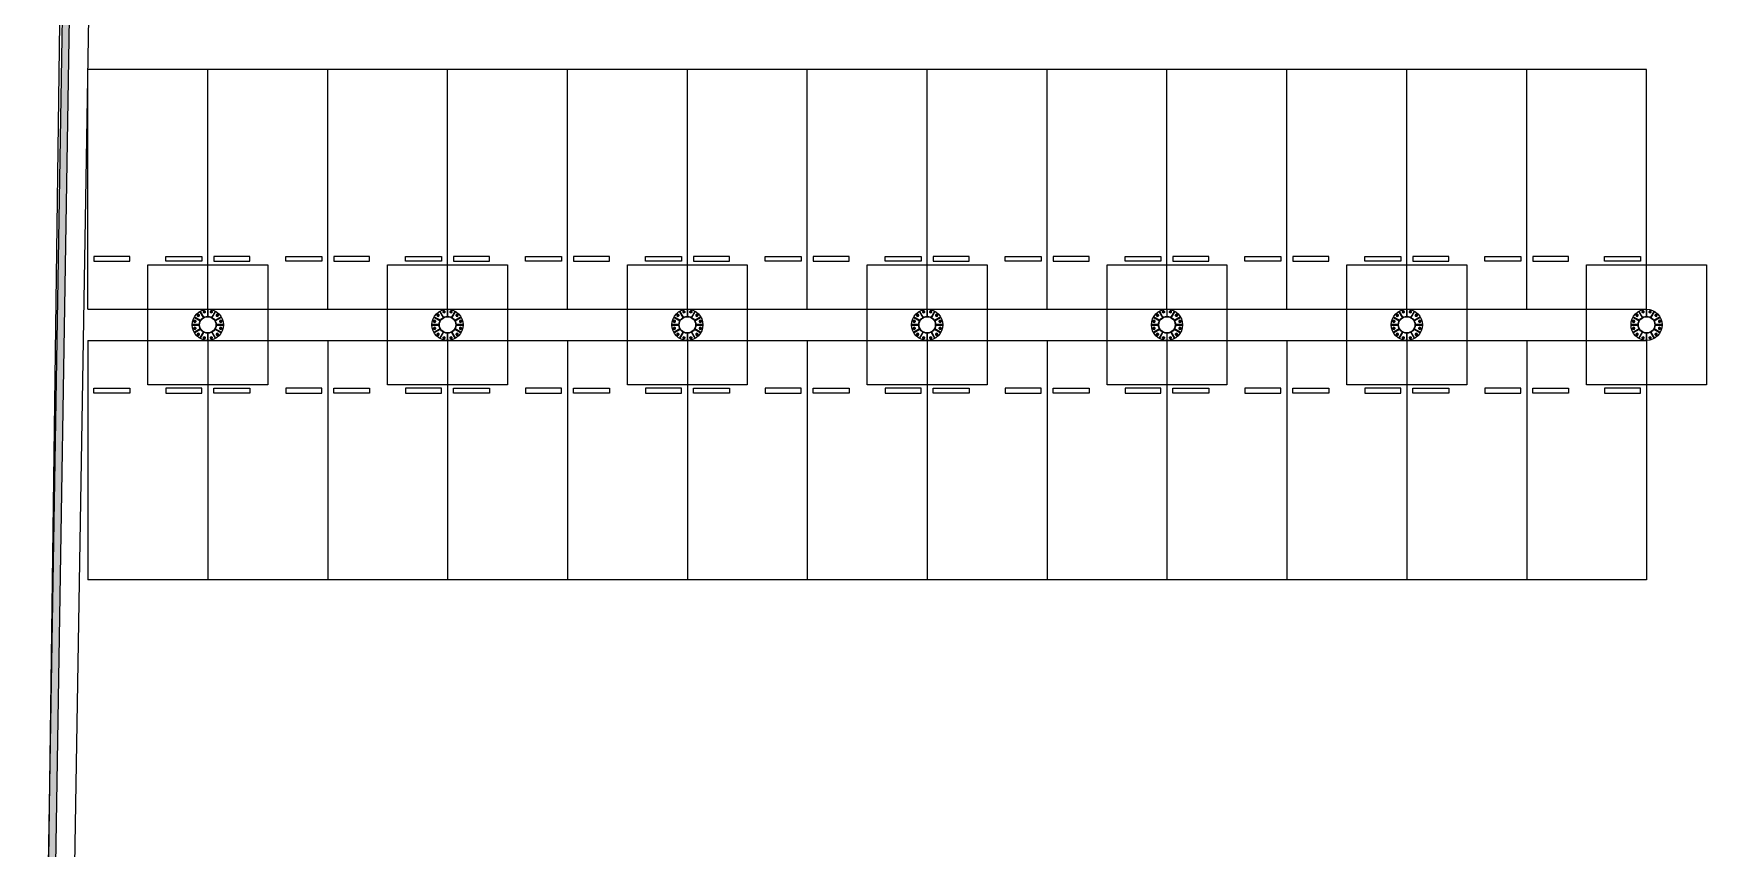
# Model space of a CAD drawing. Header units: millimetres. Extents: x 10297564 to 11610295, y -9287743 to -8409454.
# Drawn here: x 10404447 to 10439331, y -8892986 to -8875976 of the extents above; entities that cross this region are included whole.
import ezdxf

# ---------------------------------------------------------------- set-up
doc = ezdxf.new("R2010")
doc.units = ezdxf.units.MM
doc.header["$LTSCALE"] = 100
doc.layers.add('E-BACK', color=8, linetype='Continuous')

# ---------------------------------------------------------------- blocks, each defined once
blk = doc.blocks.new('ANCHOR_BOLT-PLAN-M24')
at = {"layer": 'E-BACK'}
for p, q in [((-26, 0), (26, 0)), ((-20, -4), (-18, 3)), ((0, 21), (-18, 10)), ((-18, 10), (-18, -10)), ((-13, 16), (-15, 12)), ((-13, 16), (-6, 17)), ((0, 26), (0, -26)), ((18, 10), (0, 21)), ((7, 20), (3, 19)), ((7, 20), (12, 14)), ((18, -10), (18, 10)), ((20, 4), (18, 7)), ((20, 4), (18, -3)), ((-20, -4), (-18, -7)), ((-18, -10), (0, -21)), ((-7, -20), (-12, -14)), ((-7, -20), (-3, -19)), ((0, -21), (18, -10)), ((13, -16), (6, -17)), ((13, -16), (15, -12))]:
    blk.add_line(p, q, dxfattribs=at)
for radius in [22, 12]:
    blk.add_circle((0, 0), radius, dxfattribs=at)
blk = doc.blocks.new('Arrow_Circle')
blk.add_circle((0, 0), 1)

msp = doc.modelspace()

# ---------------------------------------------------------------- hatches: boundary and pattern name
at = {"layer": 'E-BACK'}
h = msp.add_hatch(color=256, dxfattribs=at)
h.dxf.hatch_style = 1
h.paths.add_polyline_path([(10406446.4, -8914915.4), (10406422.7, -8914767.2), (10406757.2, -8914713.8), (10407079.5, -8914525.6), (10408747.2, -8912633.4), (10404446.8, -8912581.9), (10405222.7, -8864993.6), (10420115, -8864893.1), (10420226.6, -8852885.7), (10437100.5, -8852863.4), (10435492.5, -8850974.4), (10435193.5, -8850767.3), (10434796.7, -8850696.4), (10420225.3, -8850705.6), (10420225.2, -8850555.6), (10434810, -8850546.3), (10435252, -8850625.4), (10435594, -8850862.2), (10437307.2, -8852874.8), (10437279.6, -8853013.1), (10420375.2, -8853035.5), (10420263.6, -8865042.1), (10405370.2, -8865142.6), (10404599.3, -8912433.7), (10408928.4, -8912485.5), (10408918.6, -8912665.7), (10407176.1, -8914643), (10406808.6, -8914857.5)])

# ---------------------------------------------------------------- linework, layer by layer
for p, q in [((10404446.8, -8912581.9), (10405222.7, -8864993.6)), ((10404512.7, -8912367.8), (10405136.3, -8864957.5)), ((10404599.3, -8912433.7), (10405370.2, -8865142.6)), ((10405005.8, -8912038.5), (10405763.8, -8865540))]:
    msp.add_line(p, q, dxfattribs=at)
at = {"layer": 'E-BACK', "linetype": 'ByBlock', "ltscale": 1.8}
for p, q in [((10408081.4, -8876731), (10405581.4, -8876731)), ((10405581.4, -8881731), (10405581.4, -8876731)), ((10408081.4, -8881731), (10408081.4, -8876731)), ((10410581.4, -8876731), (10408081.4, -8876731)), ((10408081.4, -8881731), (10408081.4, -8876731)), ((10410581.4, -8881731), (10410581.4, -8876731)), ((10413081.4, -8876731), (10410581.4, -8876731)), ((10410581.4, -8881731), (10410581.4, -8876731)), ((10413081.4, -8881731), (10413081.4, -8876731)), ((10415581.4, -8876731), (10413081.4, -8876731)), ((10413081.4, -8881731), (10413081.4, -8876731)), ((10415581.4, -8881731), (10415581.4, -8876731)), ((10418081.4, -8876731), (10415581.4, -8876731)), ((10415581.4, -8881731), (10415581.4, -8876731)), ((10418081.4, -8881731), (10418081.4, -8876731)), ((10420581.4, -8876731), (10418081.4, -8876731)), ((10418081.4, -8881731), (10418081.4, -8876731)), ((10420581.4, -8881731), (10420581.4, -8876731)), ((10423081.4, -8876731), (10420581.4, -8876731)), ((10420581.4, -8881731), (10420581.4, -8876731)), ((10423081.4, -8881731), (10423081.4, -8876731)), ((10425581.4, -8876731), (10423081.4, -8876731)), ((10423081.4, -8881731), (10423081.4, -8876731)), ((10425581.4, -8881731), (10425581.4, -8876731)), ((10428081.4, -8876731), (10425581.4, -8876731)), ((10425581.4, -8881731), (10425581.4, -8876731)), ((10428081.4, -8881731), (10428081.4, -8876731)), ((10430581.4, -8876731), (10428081.4, -8876731)), ((10428081.4, -8881731), (10428081.4, -8876731)), ((10430581.4, -8881731), (10430581.4, -8876731)), ((10433081.4, -8876731), (10430581.4, -8876731)), ((10430581.4, -8881731), (10430581.4, -8876731)), ((10433081.4, -8881731), (10433081.4, -8876731)), ((10435581.4, -8876731), (10433081.4, -8876731)), ((10433081.4, -8881731), (10433081.4, -8876731)), ((10435581.4, -8881731), (10435581.4, -8876731)), ((10438081.4, -8876731), (10435581.4, -8876731)), ((10435581.4, -8881731), (10435581.4, -8876731)), ((10438081.4, -8881731), (10438081.4, -8876731)), ((10406456.4, -8880631), (10405706.4, -8880631)), ((10405706.4, -8880631), (10405706.4, -8880731)), ((10405706.4, -8880731), (10406456.4, -8880731)), ((10406456.4, -8880731), (10406456.4, -8880631)), ((10407206.4, -8880631), (10407956.4, -8880631)), ((10407206.4, -8880731), (10407206.4, -8880631)), ((10407956.4, -8880731), (10407206.4, -8880731)), ((10407956.4, -8880631), (10407956.4, -8880731)), ((10408956.4, -8880631), (10408206.4, -8880631)), ((10408206.4, -8880631), (10408206.4, -8880731)), ((10408206.4, -8880731), (10408956.4, -8880731)), ((10408956.4, -8880731), (10408956.4, -8880631)), ((10409706.4, -8880631), (10410456.4, -8880631)), ((10409706.4, -8880731), (10409706.4, -8880631)), ((10410456.4, -8880731), (10409706.4, -8880731)), ((10410456.4, -8880631), (10410456.4, -8880731)), ((10411456.4, -8880631), (10410706.4, -8880631)), ((10410706.4, -8880631), (10410706.4, -8880731)), ((10410706.4, -8880731), (10411456.4, -8880731)), ((10411456.4, -8880731), (10411456.4, -8880631)), ((10412206.4, -8880631), (10412956.4, -8880631)), ((10412206.4, -8880731), (10412206.4, -8880631)), ((10412956.4, -8880731), (10412206.4, -8880731)), ((10412956.4, -8880631), (10412956.4, -8880731)), ((10413956.4, -8880631), (10413206.4, -8880631)), ((10413206.4, -8880631), (10413206.4, -8880731)), ((10413206.4, -8880731), (10413956.4, -8880731)), ((10413956.4, -8880731), (10413956.4, -8880631)), ((10414706.4, -8880631), (10415456.4, -8880631)), ((10414706.4, -8880731), (10414706.4, -8880631)), ((10415456.4, -8880731), (10414706.4, -8880731)), ((10415456.4, -8880631), (10415456.4, -8880731)), ((10416456.4, -8880631), (10415706.4, -8880631)), ((10415706.4, -8880631), (10415706.4, -8880731)), ((10415706.4, -8880731), (10416456.4, -8880731)), ((10416456.4, -8880731), (10416456.4, -8880631)), ((10417206.4, -8880631), (10417956.4, -8880631)), ((10417206.4, -8880731), (10417206.4, -8880631)), ((10417956.4, -8880731), (10417206.4, -8880731)), ((10417956.4, -8880631), (10417956.4, -8880731)), ((10418956.4, -8880631), (10418206.4, -8880631)), ((10418206.4, -8880631), (10418206.4, -8880731)), ((10418206.4, -8880731), (10418956.4, -8880731)), ((10418956.4, -8880731), (10418956.4, -8880631)), ((10419706.4, -8880631), (10420456.4, -8880631)), ((10419706.4, -8880731), (10419706.4, -8880631)), ((10420456.4, -8880731), (10419706.4, -8880731)), ((10420456.4, -8880631), (10420456.4, -8880731)), ((10421456.4, -8880631), (10420706.4, -8880631)), ((10420706.4, -8880631), (10420706.4, -8880731)), ((10420706.4, -8880731), (10421456.4, -8880731)), ((10421456.4, -8880731), (10421456.4, -8880631)), ((10422206.4, -8880631), (10422956.4, -8880631)), ((10422206.4, -8880731), (10422206.4, -8880631)), ((10422956.4, -8880731), (10422206.4, -8880731)), ((10422956.4, -8880631), (10422956.4, -8880731)), ((10423956.4, -8880631), (10423206.4, -8880631)), ((10423206.4, -8880631), (10423206.4, -8880731)), ((10423206.4, -8880731), (10423956.4, -8880731)), ((10423956.4, -8880731), (10423956.4, -8880631)), ((10424706.4, -8880631), (10425456.4, -8880631)), ((10424706.4, -8880731), (10424706.4, -8880631)), ((10425456.4, -8880731), (10424706.4, -8880731)), ((10425456.4, -8880631), (10425456.4, -8880731)), ((10426456.4, -8880631), (10425706.4, -8880631)), ((10425706.4, -8880631), (10425706.4, -8880731)), ((10425706.4, -8880731), (10426456.4, -8880731)), ((10426456.4, -8880731), (10426456.4, -8880631)), ((10427206.4, -8880631), (10427956.4, -8880631)), ((10427206.4, -8880731), (10427206.4, -8880631)), ((10427956.4, -8880731), (10427206.4, -8880731)), ((10427956.4, -8880631), (10427956.4, -8880731)), ((10428956.4, -8880631), (10428206.4, -8880631)), ((10428206.4, -8880631), (10428206.4, -8880731)), ((10428206.4, -8880731), (10428956.4, -8880731)), ((10428956.4, -8880731), (10428956.4, -8880631)), ((10429706.4, -8880631), (10430456.4, -8880631)), ((10429706.4, -8880731), (10429706.4, -8880631)), ((10430456.4, -8880731), (10429706.4, -8880731)), ((10430456.4, -8880631), (10430456.4, -8880731)), ((10431456.4, -8880631), (10430706.4, -8880631)), ((10430706.4, -8880631), (10430706.4, -8880731)), ((10430706.4, -8880731), (10431456.4, -8880731)), ((10431456.4, -8880731), (10431456.4, -8880631)), ((10432206.4, -8880631), (10432956.4, -8880631)), ((10432206.4, -8880731), (10432206.4, -8880631)), ((10432956.4, -8880731), (10432206.4, -8880731)), ((10432956.4, -8880631), (10432956.4, -8880731)), ((10433956.4, -8880631), (10433206.4, -8880631)), ((10433206.4, -8880631), (10433206.4, -8880731)), ((10433206.4, -8880731), (10433956.4, -8880731)), ((10433956.4, -8880731), (10433956.4, -8880631)), ((10434706.4, -8880631), (10435456.4, -8880631)), ((10434706.4, -8880731), (10434706.4, -8880631)), ((10435456.4, -8880731), (10434706.4, -8880731)), ((10435456.4, -8880631), (10435456.4, -8880731)), ((10436456.4, -8880631), (10435706.4, -8880631)), ((10435706.4, -8880631), (10435706.4, -8880731)), ((10435706.4, -8880731), (10436456.4, -8880731)), ((10436456.4, -8880731), (10436456.4, -8880631)), ((10437206.4, -8880631), (10437956.4, -8880631)), ((10437206.4, -8880731), (10437206.4, -8880631)), ((10437956.4, -8880731), (10437206.4, -8880731)), ((10437956.4, -8880631), (10437956.4, -8880731)), ((10405581.4, -8881731), (10408081.4, -8881731)), ((10408081.4, -8881731), (10410581.4, -8881731)), ((10410581.4, -8881731), (10413081.4, -8881731)), ((10413081.4, -8881731), (10415581.4, -8881731)), ((10415581.4, -8881731), (10418081.4, -8881731)), ((10418081.4, -8881731), (10420581.4, -8881731)), ((10420581.4, -8881731), (10423081.4, -8881731)), ((10423081.4, -8881731), (10425581.4, -8881731)), ((10425581.4, -8881731), (10428081.4, -8881731)), ((10428081.4, -8881731), (10430581.4, -8881731)), ((10430581.4, -8881731), (10433081.4, -8881731)), ((10433081.4, -8881731), (10435581.4, -8881731)), ((10435581.4, -8881731), (10438081.4, -8881731)), ((10405581.4, -8882381), (10408081.4, -8882381)), ((10405581.4, -8882381), (10405581.4, -8887381)), ((10408081.4, -8882381), (10408081.4, -8887381)), ((10408081.4, -8882381), (10410581.4, -8882381)), ((10408081.4, -8882381), (10408081.4, -8887381)), ((10410581.4, -8882381), (10410581.4, -8887381)), ((10410581.4, -8882381), (10413081.4, -8882381)), ((10410581.4, -8882381), (10410581.4, -8887381)), ((10413081.4, -8882381), (10413081.4, -8887381)), ((10413081.4, -8882381), (10415581.4, -8882381)), ((10413081.4, -8882381), (10413081.4, -8887381)), ((10415581.4, -8882381), (10415581.4, -8887381)), ((10415581.4, -8882381), (10418081.4, -8882381)), ((10415581.4, -8882381), (10415581.4, -8887381)), ((10418081.4, -8882381), (10418081.4, -8887381)), ((10418081.4, -8882381), (10420581.4, -8882381)), ((10418081.4, -8882381), (10418081.4, -8887381)), ((10420581.4, -8882381), (10420581.4, -8887381)), ((10420581.4, -8882381), (10423081.4, -8882381)), ((10420581.4, -8882381), (10420581.4, -8887381)), ((10423081.4, -8882381), (10423081.4, -8887381)), ((10423081.4, -8882381), (10425581.4, -8882381)), ((10423081.4, -8882381), (10423081.4, -8887381)), ((10425581.4, -8882381), (10425581.4, -8887381)), ((10425581.4, -8882381), (10428081.4, -8882381)), ((10425581.4, -8882381), (10425581.4, -8887381)), ((10428081.4, -8882381), (10428081.4, -8887381)), ((10428081.4, -8882381), (10430581.4, -8882381)), ((10428081.4, -8882381), (10428081.4, -8887381)), ((10430581.4, -8882381), (10430581.4, -8887381)), ((10430581.4, -8882381), (10433081.4, -8882381)), ((10430581.4, -8882381), (10430581.4, -8887381)), ((10433081.4, -8882381), (10433081.4, -8887381)), ((10433081.4, -8882381), (10435581.4, -8882381)), ((10433081.4, -8882381), (10433081.4, -8887381)), ((10435581.4, -8882381), (10435581.4, -8887381)), ((10435581.4, -8882381), (10438081.4, -8882381)), ((10435581.4, -8882381), (10435581.4, -8887381)), ((10438081.4, -8882381), (10438081.4, -8887381)), ((10405706.4, -8883481), (10405706.4, -8883381)), ((10405706.4, -8883381), (10406456.4, -8883381)), ((10406456.4, -8883481), (10405706.4, -8883481)), ((10406456.4, -8883381), (10406456.4, -8883481)), ((10407956.4, -8883381), (10407206.4, -8883381)), ((10407206.4, -8883381), (10407206.4, -8883481)), ((10407206.4, -8883481), (10407956.4, -8883481)), ((10407956.4, -8883481), (10407956.4, -8883381)), ((10408206.4, -8883481), (10408206.4, -8883381)), ((10408206.4, -8883381), (10408956.4, -8883381)), ((10408956.4, -8883481), (10408206.4, -8883481)), ((10408956.4, -8883381), (10408956.4, -8883481)), ((10410456.4, -8883381), (10409706.4, -8883381)), ((10409706.4, -8883381), (10409706.4, -8883481)), ((10409706.4, -8883481), (10410456.4, -8883481)), ((10410456.4, -8883481), (10410456.4, -8883381)), ((10410706.4, -8883481), (10410706.4, -8883381)), ((10410706.4, -8883381), (10411456.4, -8883381)), ((10411456.4, -8883481), (10410706.4, -8883481)), ((10411456.4, -8883381), (10411456.4, -8883481)), ((10412956.4, -8883381), (10412206.4, -8883381)), ((10412206.4, -8883381), (10412206.4, -8883481)), ((10412206.4, -8883481), (10412956.4, -8883481)), ((10412956.4, -8883481), (10412956.4, -8883381)), ((10413206.4, -8883481), (10413206.4, -8883381)), ((10413206.4, -8883381), (10413956.4, -8883381)), ((10413956.4, -8883481), (10413206.4, -8883481)), ((10413956.4, -8883381), (10413956.4, -8883481)), ((10415456.4, -8883381), (10414706.4, -8883381)), ((10414706.4, -8883381), (10414706.4, -8883481)), ((10414706.4, -8883481), (10415456.4, -8883481)), ((10415456.4, -8883481), (10415456.4, -8883381)), ((10415706.4, -8883481), (10415706.4, -8883381)), ((10415706.4, -8883381), (10416456.4, -8883381)), ((10416456.4, -8883481), (10415706.4, -8883481)), ((10416456.4, -8883381), (10416456.4, -8883481)), ((10417956.4, -8883381), (10417206.4, -8883381)), ((10417206.4, -8883381), (10417206.4, -8883481)), ((10417206.4, -8883481), (10417956.4, -8883481)), ((10417956.4, -8883481), (10417956.4, -8883381)), ((10418206.4, -8883481), (10418206.4, -8883381)), ((10418206.4, -8883381), (10418956.4, -8883381)), ((10418956.4, -8883481), (10418206.4, -8883481)), ((10418956.4, -8883381), (10418956.4, -8883481)), ((10420456.4, -8883381), (10419706.4, -8883381)), ((10419706.4, -8883381), (10419706.4, -8883481)), ((10419706.4, -8883481), (10420456.4, -8883481)), ((10420456.4, -8883481), (10420456.4, -8883381)), ((10420706.4, -8883481), (10420706.4, -8883381)), ((10420706.4, -8883381), (10421456.4, -8883381)), ((10421456.4, -8883481), (10420706.4, -8883481)), ((10421456.4, -8883381), (10421456.4, -8883481)), ((10422956.4, -8883381), (10422206.4, -8883381)), ((10422206.4, -8883381), (10422206.4, -8883481)), ((10422206.4, -8883481), (10422956.4, -8883481)), ((10422956.4, -8883481), (10422956.4, -8883381)), ((10423206.4, -8883481), (10423206.4, -8883381)), ((10423206.4, -8883381), (10423956.4, -8883381)), ((10423956.4, -8883481), (10423206.4, -8883481)), ((10423956.4, -8883381), (10423956.4, -8883481)), ((10425456.4, -8883381), (10424706.4, -8883381)), ((10424706.4, -8883381), (10424706.4, -8883481)), ((10424706.4, -8883481), (10425456.4, -8883481)), ((10425456.4, -8883481), (10425456.4, -8883381)), ((10425706.4, -8883481), (10425706.4, -8883381)), ((10425706.4, -8883381), (10426456.4, -8883381)), ((10426456.4, -8883481), (10425706.4, -8883481)), ((10426456.4, -8883381), (10426456.4, -8883481)), ((10427956.4, -8883381), (10427206.4, -8883381)), ((10427206.4, -8883381), (10427206.4, -8883481)), ((10427206.4, -8883481), (10427956.4, -8883481)), ((10427956.4, -8883481), (10427956.4, -8883381)), ((10428206.4, -8883481), (10428206.4, -8883381)), ((10428206.4, -8883381), (10428956.4, -8883381)), ((10428956.4, -8883481), (10428206.4, -8883481)), ((10428956.4, -8883381), (10428956.4, -8883481)), ((10430456.4, -8883381), (10429706.4, -8883381)), ((10429706.4, -8883381), (10429706.4, -8883481)), ((10429706.4, -8883481), (10430456.4, -8883481)), ((10430456.4, -8883481), (10430456.4, -8883381)), ((10430706.4, -8883481), (10430706.4, -8883381)), ((10430706.4, -8883381), (10431456.4, -8883381)), ((10431456.4, -8883481), (10430706.4, -8883481)), ((10431456.4, -8883381), (10431456.4, -8883481)), ((10432956.4, -8883381), (10432206.4, -8883381)), ((10432206.4, -8883381), (10432206.4, -8883481)), ((10432206.4, -8883481), (10432956.4, -8883481)), ((10432956.4, -8883481), (10432956.4, -8883381)), ((10433206.4, -8883481), (10433206.4, -8883381)), ((10433206.4, -8883381), (10433956.4, -8883381)), ((10433956.4, -8883481), (10433206.4, -8883481)), ((10433956.4, -8883381), (10433956.4, -8883481)), ((10435456.4, -8883381), (10434706.4, -8883381)), ((10434706.4, -8883381), (10434706.4, -8883481)), ((10434706.4, -8883481), (10435456.4, -8883481)), ((10435456.4, -8883481), (10435456.4, -8883381)), ((10435706.4, -8883481), (10435706.4, -8883381)), ((10435706.4, -8883381), (10436456.4, -8883381)), ((10436456.4, -8883481), (10435706.4, -8883481)), ((10436456.4, -8883381), (10436456.4, -8883481)), ((10437956.4, -8883381), (10437206.4, -8883381)), ((10437206.4, -8883381), (10437206.4, -8883481)), ((10437206.4, -8883481), (10437956.4, -8883481)), ((10437956.4, -8883481), (10437956.4, -8883381)), ((10408081.4, -8887381), (10405581.4, -8887381)), ((10410581.4, -8887381), (10408081.4, -8887381)), ((10413081.4, -8887381), (10410581.4, -8887381)), ((10415581.4, -8887381), (10413081.4, -8887381)), ((10418081.4, -8887381), (10415581.4, -8887381)), ((10420581.4, -8887381), (10418081.4, -8887381)), ((10423081.4, -8887381), (10420581.4, -8887381)), ((10425581.4, -8887381), (10423081.4, -8887381)), ((10428081.4, -8887381), (10425581.4, -8887381)), ((10430581.4, -8887381), (10428081.4, -8887381)), ((10433081.4, -8887381), (10430581.4, -8887381)), ((10435581.4, -8887381), (10433081.4, -8887381)), ((10438081.4, -8887381), (10435581.4, -8887381))]:
    msp.add_line(p, q, dxfattribs=at)
at = {"layer": 'E-BACK'}
for points in [[(10409331.4, -8883306), (10406831.4, -8883306), (10406831.4, -8880806), (10409331.4, -8880806)], [(10414331.4, -8883306), (10411831.4, -8883306), (10411831.4, -8880806), (10414331.4, -8880806)], [(10419331.4, -8883306), (10416831.4, -8883306), (10416831.4, -8880806), (10419331.4, -8880806)], [(10424331.4, -8883306), (10421831.4, -8883306), (10421831.4, -8880806), (10424331.4, -8880806)], [(10429331.4, -8883306), (10426831.4, -8883306), (10426831.4, -8880806), (10429331.4, -8880806)], [(10434331.4, -8883306), (10431831.4, -8883306), (10431831.4, -8880806), (10434331.4, -8880806)], [(10439331.4, -8883306), (10436831.4, -8883306), (10436831.4, -8880806), (10439331.4, -8880806)]]:
    msp.add_lwpolyline(points, close=True, dxfattribs=at)
for points in [[(10407924.4, -8881972.3), (10407930.4, -8881961.9), (10407811.6, -8881893.3), (10407805.6, -8881903.7), (10407924.4, -8881972.3)], [(10407987.3, -8881905.1), (10407997.7, -8881899.1), (10407929.1, -8881780.2), (10407918.7, -8881786.2), (10407987.3, -8881905.1)], [(10408075.4, -8881878.2), (10408087.4, -8881878.2), (10408087.4, -8881741), (10408075.4, -8881741), (10408075.4, -8881878.2)], [(10408165.1, -8881899.1), (10408175.5, -8881905.1), (10408244.1, -8881786.2), (10408233.7, -8881780.2), (10408165.1, -8881899.1)], [(10408232.4, -8881961.9), (10408238.4, -8881972.3), (10408357.2, -8881903.7), (10408351.2, -8881893.3), (10408232.4, -8881961.9)], [(10412924.4, -8881972.3), (10412930.4, -8881961.9), (10412811.6, -8881893.3), (10412805.6, -8881903.7), (10412924.4, -8881972.3)], [(10412987.3, -8881905.1), (10412997.7, -8881899.1), (10412929.1, -8881780.2), (10412918.7, -8881786.2), (10412987.3, -8881905.1)], [(10413075.4, -8881878.2), (10413087.4, -8881878.2), (10413087.4, -8881741), (10413075.4, -8881741), (10413075.4, -8881878.2)], [(10413165.1, -8881899.1), (10413175.5, -8881905.1), (10413244.1, -8881786.2), (10413233.7, -8881780.2), (10413165.1, -8881899.1)], [(10413232.4, -8881961.9), (10413238.4, -8881972.3), (10413357.2, -8881903.7), (10413351.2, -8881893.3), (10413232.4, -8881961.9)], [(10417924.4, -8881972.3), (10417930.4, -8881961.9), (10417811.6, -8881893.3), (10417805.6, -8881903.7), (10417924.4, -8881972.3)], [(10417987.3, -8881905.1), (10417997.7, -8881899.1), (10417929.1, -8881780.2), (10417918.7, -8881786.2), (10417987.3, -8881905.1)], [(10418075.4, -8881878.2), (10418087.4, -8881878.2), (10418087.4, -8881741), (10418075.4, -8881741), (10418075.4, -8881878.2)], [(10418165.1, -8881899.1), (10418175.5, -8881905.1), (10418244.1, -8881786.2), (10418233.7, -8881780.2), (10418165.1, -8881899.1)], [(10418232.4, -8881961.9), (10418238.4, -8881972.3), (10418357.2, -8881903.7), (10418351.2, -8881893.3), (10418232.4, -8881961.9)], [(10422924.4, -8881972.3), (10422930.4, -8881961.9), (10422811.6, -8881893.3), (10422805.6, -8881903.7), (10422924.4, -8881972.3)], [(10422987.3, -8881905.1), (10422997.7, -8881899.1), (10422929.1, -8881780.2), (10422918.7, -8881786.2), (10422987.3, -8881905.1)], [(10423075.4, -8881878.2), (10423087.4, -8881878.2), (10423087.4, -8881741), (10423075.4, -8881741), (10423075.4, -8881878.2)], [(10423165.1, -8881899.1), (10423175.5, -8881905.1), (10423244.1, -8881786.2), (10423233.7, -8881780.2), (10423165.1, -8881899.1)], [(10423232.4, -8881961.9), (10423238.4, -8881972.3), (10423357.2, -8881903.7), (10423351.2, -8881893.3), (10423232.4, -8881961.9)], [(10427924.4, -8881972.3), (10427930.4, -8881961.9), (10427811.6, -8881893.3), (10427805.6, -8881903.7), (10427924.4, -8881972.3)], [(10427987.3, -8881905.1), (10427997.7, -8881899.1), (10427929.1, -8881780.2), (10427918.7, -8881786.2), (10427987.3, -8881905.1)], [(10428075.4, -8881878.2), (10428087.4, -8881878.2), (10428087.4, -8881741), (10428075.4, -8881741), (10428075.4, -8881878.2)], [(10428165.1, -8881899.1), (10428175.5, -8881905.1), (10428244.1, -8881786.2), (10428233.7, -8881780.2), (10428165.1, -8881899.1)], [(10428232.4, -8881961.9), (10428238.4, -8881972.3), (10428357.2, -8881903.7), (10428351.2, -8881893.3), (10428232.4, -8881961.9)], [(10432924.4, -8881972.3), (10432930.4, -8881961.9), (10432811.6, -8881893.3), (10432805.6, -8881903.7), (10432924.4, -8881972.3)], [(10432987.3, -8881905.1), (10432997.7, -8881899.1), (10432929.1, -8881780.2), (10432918.7, -8881786.2), (10432987.3, -8881905.1)], [(10433075.4, -8881878.2), (10433087.4, -8881878.2), (10433087.4, -8881741), (10433075.4, -8881741), (10433075.4, -8881878.2)], [(10433165.1, -8881899.1), (10433175.5, -8881905.1), (10433244.1, -8881786.2), (10433233.7, -8881780.2), (10433165.1, -8881899.1)], [(10433232.4, -8881961.9), (10433238.4, -8881972.3), (10433357.2, -8881903.7), (10433351.2, -8881893.3), (10433232.4, -8881961.9)], [(10437924.4, -8881972.3), (10437930.4, -8881961.9), (10437811.6, -8881893.3), (10437805.6, -8881903.7), (10437924.4, -8881972.3)], [(10437987.3, -8881905.1), (10437997.7, -8881899.1), (10437929.1, -8881780.2), (10437918.7, -8881786.2), (10437987.3, -8881905.1)], [(10438075.4, -8881878.2), (10438087.4, -8881878.2), (10438087.4, -8881741), (10438075.4, -8881741), (10438075.4, -8881878.2)], [(10438165.1, -8881899.1), (10438175.5, -8881905.1), (10438244.1, -8881786.2), (10438233.7, -8881780.2), (10438165.1, -8881899.1)], [(10438232.4, -8881961.9), (10438238.4, -8881972.3), (10438357.2, -8881903.7), (10438351.2, -8881893.3), (10438232.4, -8881961.9)], [(10407903.6, -8882062), (10407903.6, -8882050), (10407766.4, -8882050), (10407766.4, -8882062), (10407903.6, -8882062)], [(10407930.4, -8882150.1), (10407924.4, -8882139.7), (10407805.6, -8882208.3), (10407811.6, -8882218.7), (10407930.4, -8882150.1)], [(10407997.7, -8882213), (10407987.3, -8882207), (10407918.7, -8882325.8), (10407929.1, -8882331.8), (10407997.7, -8882213)], [(10408087.4, -8882233.8), (10408075.4, -8882233.8), (10408075.4, -8882371), (10408087.4, -8882371), (10408087.4, -8882233.8)], [(10408175.5, -8882207), (10408165.1, -8882213), (10408233.7, -8882331.8), (10408244.1, -8882325.8), (10408175.5, -8882207)], [(10408238.4, -8882139.7), (10408232.4, -8882150.1), (10408351.2, -8882218.7), (10408357.2, -8882208.3), (10408238.4, -8882139.7)], [(10408259.2, -8882050), (10408259.2, -8882062), (10408396.4, -8882062), (10408396.4, -8882050), (10408259.2, -8882050)], [(10412903.6, -8882062), (10412903.6, -8882050), (10412766.4, -8882050), (10412766.4, -8882062), (10412903.6, -8882062)], [(10412930.4, -8882150.1), (10412924.4, -8882139.7), (10412805.6, -8882208.3), (10412811.6, -8882218.7), (10412930.4, -8882150.1)], [(10412997.7, -8882213), (10412987.3, -8882207), (10412918.7, -8882325.8), (10412929.1, -8882331.8), (10412997.7, -8882213)], [(10413087.4, -8882233.8), (10413075.4, -8882233.8), (10413075.4, -8882371), (10413087.4, -8882371), (10413087.4, -8882233.8)], [(10413175.5, -8882207), (10413165.1, -8882213), (10413233.7, -8882331.8), (10413244.1, -8882325.8), (10413175.5, -8882207)], [(10413238.4, -8882139.7), (10413232.4, -8882150.1), (10413351.2, -8882218.7), (10413357.2, -8882208.3), (10413238.4, -8882139.7)], [(10413259.2, -8882050), (10413259.2, -8882062), (10413396.4, -8882062), (10413396.4, -8882050), (10413259.2, -8882050)], [(10417903.6, -8882062), (10417903.6, -8882050), (10417766.4, -8882050), (10417766.4, -8882062), (10417903.6, -8882062)], [(10417930.4, -8882150.1), (10417924.4, -8882139.7), (10417805.6, -8882208.3), (10417811.6, -8882218.7), (10417930.4, -8882150.1)], [(10417997.7, -8882213), (10417987.3, -8882207), (10417918.7, -8882325.8), (10417929.1, -8882331.8), (10417997.7, -8882213)], [(10418087.4, -8882233.8), (10418075.4, -8882233.8), (10418075.4, -8882371), (10418087.4, -8882371), (10418087.4, -8882233.8)], [(10418175.5, -8882207), (10418165.1, -8882213), (10418233.7, -8882331.8), (10418244.1, -8882325.8), (10418175.5, -8882207)], [(10418238.4, -8882139.7), (10418232.4, -8882150.1), (10418351.2, -8882218.7), (10418357.2, -8882208.3), (10418238.4, -8882139.7)], [(10418259.2, -8882050), (10418259.2, -8882062), (10418396.4, -8882062), (10418396.4, -8882050), (10418259.2, -8882050)], [(10422903.6, -8882062), (10422903.6, -8882050), (10422766.4, -8882050), (10422766.4, -8882062), (10422903.6, -8882062)], [(10422930.4, -8882150.1), (10422924.4, -8882139.7), (10422805.6, -8882208.3), (10422811.6, -8882218.7), (10422930.4, -8882150.1)], [(10422997.7, -8882213), (10422987.3, -8882207), (10422918.7, -8882325.8), (10422929.1, -8882331.8), (10422997.7, -8882213)], [(10423087.4, -8882233.8), (10423075.4, -8882233.8), (10423075.4, -8882371), (10423087.4, -8882371), (10423087.4, -8882233.8)], [(10423175.5, -8882207), (10423165.1, -8882213), (10423233.7, -8882331.8), (10423244.1, -8882325.8), (10423175.5, -8882207)], [(10423238.4, -8882139.7), (10423232.4, -8882150.1), (10423351.2, -8882218.7), (10423357.2, -8882208.3), (10423238.4, -8882139.7)], [(10423259.2, -8882050), (10423259.2, -8882062), (10423396.4, -8882062), (10423396.4, -8882050), (10423259.2, -8882050)], [(10427903.6, -8882062), (10427903.6, -8882050), (10427766.4, -8882050), (10427766.4, -8882062), (10427903.6, -8882062)], [(10427930.4, -8882150.1), (10427924.4, -8882139.7), (10427805.6, -8882208.3), (10427811.6, -8882218.7), (10427930.4, -8882150.1)], [(10427997.7, -8882213), (10427987.3, -8882207), (10427918.7, -8882325.8), (10427929.1, -8882331.8), (10427997.7, -8882213)], [(10428087.4, -8882233.8), (10428075.4, -8882233.8), (10428075.4, -8882371), (10428087.4, -8882371), (10428087.4, -8882233.8)], [(10428175.5, -8882207), (10428165.1, -8882213), (10428233.7, -8882331.8), (10428244.1, -8882325.8), (10428175.5, -8882207)], [(10428238.4, -8882139.7), (10428232.4, -8882150.1), (10428351.2, -8882218.7), (10428357.2, -8882208.3), (10428238.4, -8882139.7)], [(10428259.2, -8882050), (10428259.2, -8882062), (10428396.4, -8882062), (10428396.4, -8882050), (10428259.2, -8882050)], [(10432903.6, -8882062), (10432903.6, -8882050), (10432766.4, -8882050), (10432766.4, -8882062), (10432903.6, -8882062)], [(10432930.4, -8882150.1), (10432924.4, -8882139.7), (10432805.6, -8882208.3), (10432811.6, -8882218.7), (10432930.4, -8882150.1)], [(10432997.7, -8882213), (10432987.3, -8882207), (10432918.7, -8882325.8), (10432929.1, -8882331.8), (10432997.7, -8882213)], [(10433087.4, -8882233.8), (10433075.4, -8882233.8), (10433075.4, -8882371), (10433087.4, -8882371), (10433087.4, -8882233.8)], [(10433175.5, -8882207), (10433165.1, -8882213), (10433233.7, -8882331.8), (10433244.1, -8882325.8), (10433175.5, -8882207)], [(10433238.4, -8882139.7), (10433232.4, -8882150.1), (10433351.2, -8882218.7), (10433357.2, -8882208.3), (10433238.4, -8882139.7)], [(10433259.2, -8882050), (10433259.2, -8882062), (10433396.4, -8882062), (10433396.4, -8882050), (10433259.2, -8882050)], [(10437903.6, -8882062), (10437903.6, -8882050), (10437766.4, -8882050), (10437766.4, -8882062), (10437903.6, -8882062)], [(10437930.4, -8882150.1), (10437924.4, -8882139.7), (10437805.6, -8882208.3), (10437811.6, -8882218.7), (10437930.4, -8882150.1)], [(10437997.7, -8882213), (10437987.3, -8882207), (10437918.7, -8882325.8), (10437929.1, -8882331.8), (10437997.7, -8882213)], [(10438087.4, -8882233.8), (10438075.4, -8882233.8), (10438075.4, -8882371), (10438087.4, -8882371), (10438087.4, -8882233.8)], [(10438175.5, -8882207), (10438165.1, -8882213), (10438233.7, -8882331.8), (10438244.1, -8882325.8), (10438175.5, -8882207)], [(10438238.4, -8882139.7), (10438232.4, -8882150.1), (10438351.2, -8882218.7), (10438357.2, -8882208.3), (10438238.4, -8882139.7)], [(10438259.2, -8882050), (10438259.2, -8882062), (10438396.4, -8882062), (10438396.4, -8882050), (10438259.2, -8882050)]]:
    msp.add_lwpolyline(points, dxfattribs=at)
for centre, radius in [((10408081.4, -8882056), 325), ((10408081.4, -8882056), 177.8), ((10408081.4, -8882056), 169.8), ((10413081.4, -8882056), 325), ((10413081.4, -8882056), 177.8), ((10413081.4, -8882056), 169.8), ((10418081.4, -8882056), 325), ((10418081.4, -8882056), 177.8), ((10418081.4, -8882056), 169.8), ((10423081.4, -8882056), 325), ((10423081.4, -8882056), 177.8), ((10423081.4, -8882056), 169.8), ((10428081.4, -8882056), 325), ((10428081.4, -8882056), 177.8), ((10428081.4, -8882056), 169.8), ((10433081.4, -8882056), 325), ((10433081.4, -8882056), 177.8), ((10433081.4, -8882056), 169.8), ((10438081.4, -8882056), 325), ((10438081.4, -8882056), 177.8), ((10438081.4, -8882056), 169.8)]:
    msp.add_circle(centre, radius, dxfattribs=at)

# ---------------------------------------------------------------- block references
at = {"layer": 'E-BACK', "xscale": -1}
for p in [(10407883.4, -8881858), (10408008.9, -8881785.6), (10408153.8, -8881785.6), (10408279.4, -8881858), (10412883.4, -8881858), (10413008.9, -8881785.6), (10413153.8, -8881785.6), (10413279.4, -8881858), (10417883.4, -8881858), (10418008.9, -8881785.6), (10418153.8, -8881785.6), (10418279.4, -8881858), (10422883.4, -8881858), (10423008.9, -8881785.6), (10423153.8, -8881785.6), (10423279.4, -8881858), (10427883.4, -8881858), (10428008.9, -8881785.6), (10428153.8, -8881785.6), (10428279.4, -8881858), (10432883.4, -8881858), (10433008.9, -8881785.6), (10433153.8, -8881785.6), (10433279.4, -8881858), (10437883.4, -8881858), (10438008.9, -8881785.6), (10438153.8, -8881785.6), (10438279.4, -8881858), (10407810.9, -8881983.6), (10407810.9, -8882128.5), (10407883.4, -8882254), (10408008.9, -8882326.5), (10408153.8, -8882326.5), (10408279.4, -8882254), (10408351.8, -8881983.6), (10408351.8, -8882128.5), (10412810.9, -8881983.6), (10412810.9, -8882128.5), (10412883.4, -8882254), (10413008.9, -8882326.5), (10413153.8, -8882326.5), (10413279.4, -8882254), (10413351.8, -8881983.6), (10413351.8, -8882128.5), (10417810.9, -8881983.6), (10417810.9, -8882128.5), (10417883.4, -8882254), (10418008.9, -8882326.5), (10418153.8, -8882326.5), (10418279.4, -8882254), (10418351.8, -8881983.6), (10418351.8, -8882128.5), (10422810.9, -8881983.6), (10422810.9, -8882128.5), (10422883.4, -8882254), (10423008.9, -8882326.5), (10423153.8, -8882326.5), (10423279.4, -8882254), (10423351.8, -8881983.6), (10423351.8, -8882128.5), (10427810.9, -8881983.6), (10427810.9, -8882128.5), (10427883.4, -8882254), (10428008.9, -8882326.5), (10428153.8, -8882326.5), (10428279.4, -8882254), (10428351.8, -8881983.6), (10428351.8, -8882128.5), (10432810.9, -8881983.6), (10432810.9, -8882128.5), (10432883.4, -8882254), (10433008.9, -8882326.5), (10433153.8, -8882326.5), (10433279.4, -8882254), (10433351.8, -8881983.6), (10433351.8, -8882128.5), (10437810.9, -8881983.6), (10437810.9, -8882128.5), (10437883.4, -8882254), (10438008.9, -8882326.5), (10438153.8, -8882326.5), (10438279.4, -8882254), (10438351.8, -8881983.6), (10438351.8, -8882128.5)]:
    msp.add_blockref('ANCHOR_BOLT-PLAN-M24', p, dxfattribs=at)
at = {"layer": 'E-BACK', "xscale": -6, "yscale": 6}
for p in [(10408008.9, -8882326.5), (10413008.9, -8882326.5), (10418008.9, -8882326.5), (10423008.9, -8882326.5), (10428008.9, -8882326.5), (10433008.9, -8882326.5), (10438008.9, -8882326.5)]:
    msp.add_blockref('Arrow_Circle', p, dxfattribs=at)

doc.saveas('drawing.dxf')
